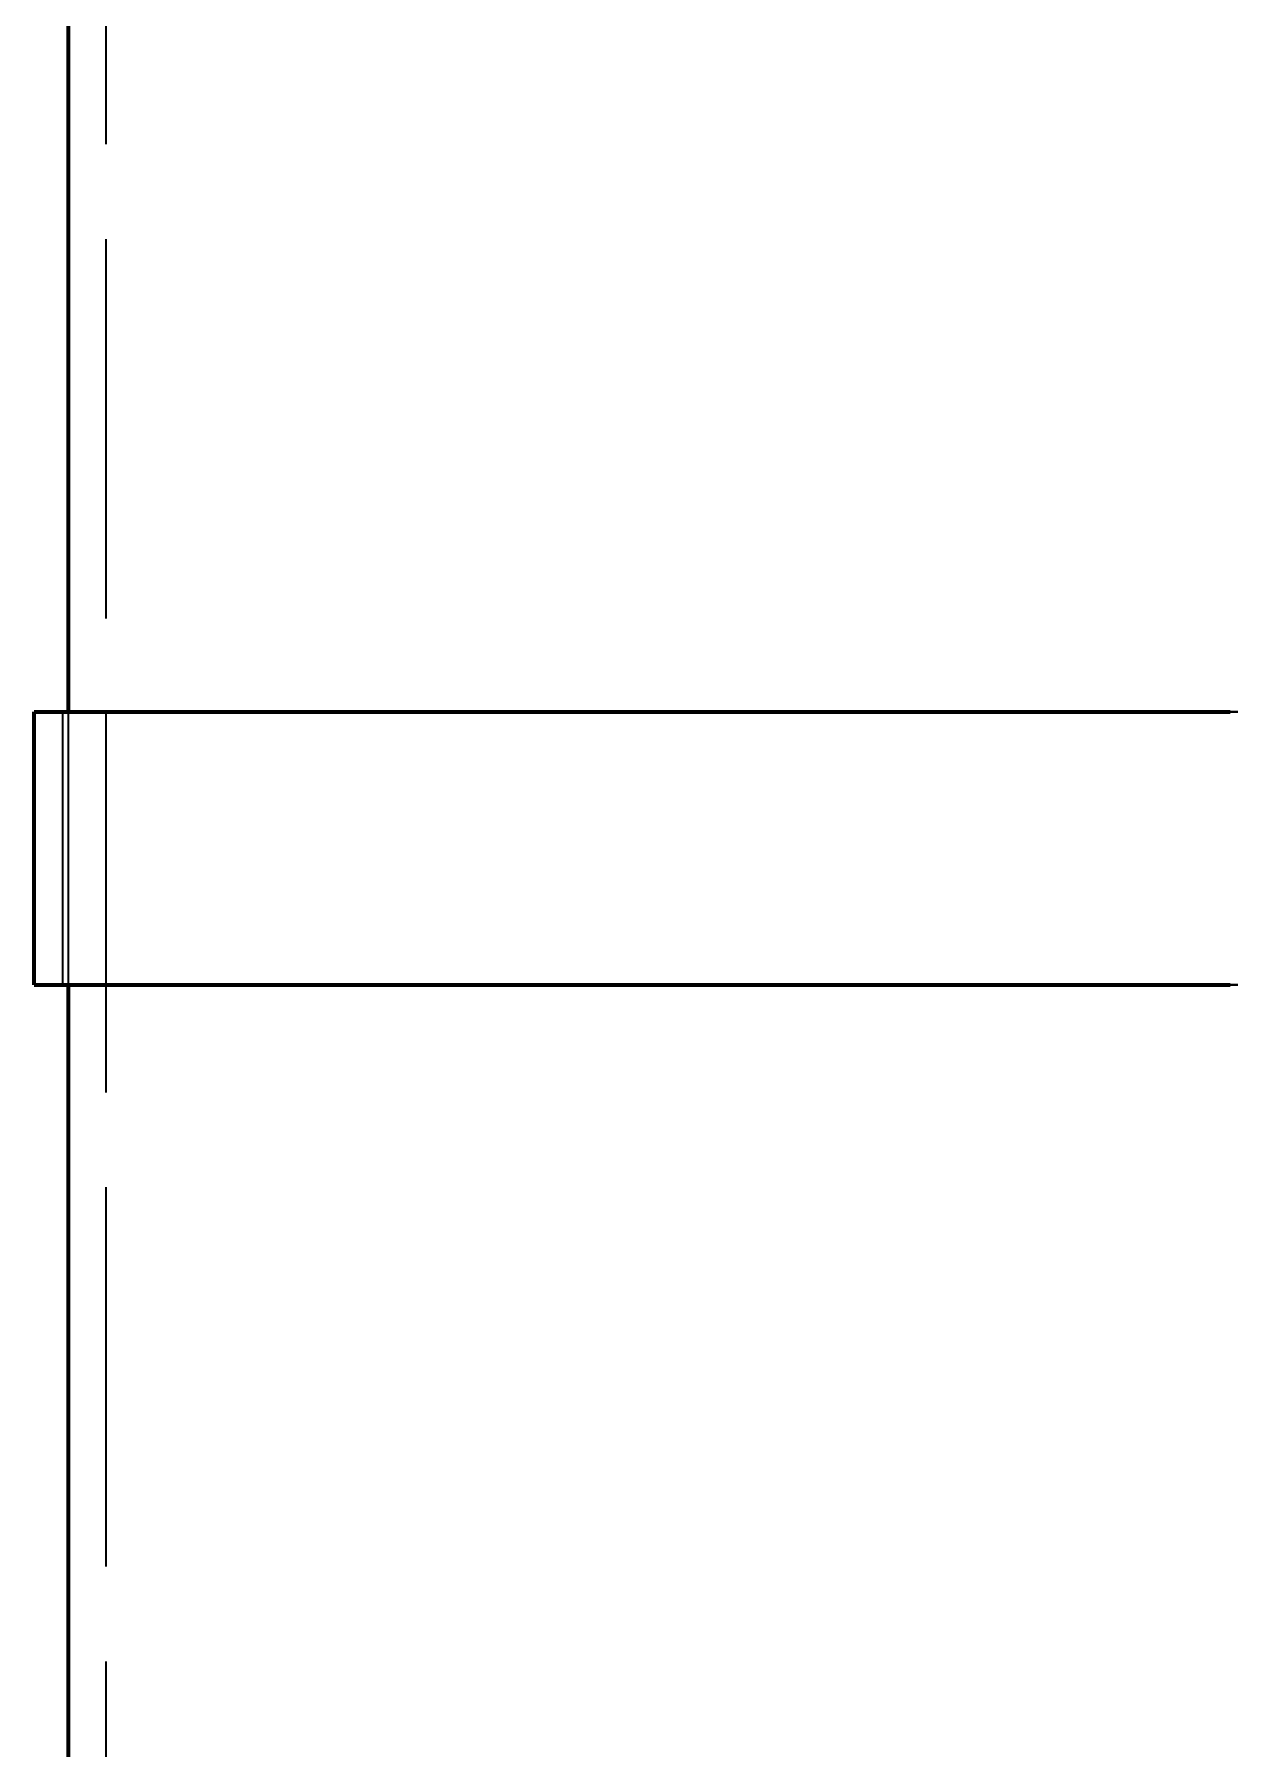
# Model space of a CAD drawing. Header units: millimetres. Extents: x 0 to 2208, y 0 to 420.
# Drawn here: x 170.29 to 182.9, y 139.06 to 157.14 of the extents above; entities that cross this region are included whole.
import ezdxf

# ---------------------------------------------------------------- set-up
doc = ezdxf.new("R2010")
doc.units = ezdxf.units.MM
doc.linetypes.add('IRAM-E-TRAZOS', pattern=[5, 4, -1])
doc.layers.add('01-VISIBLE', color=7, linetype='CONTINUOUS', lineweight=70)
doc.layers.add('02-OCULTA', color=4, linetype='IRAM-E-TRAZOS', lineweight=35)

msp = doc.modelspace()

# ---------------------------------------------------------------- linework, layer by layer
at = {"layer": '01-VISIBLE'}
for p, q in [((170.647, 149.994), (170.647, 172.685)), ((170.287, 147.114), (170.287, 149.994)), ((170.647, 120.979), (170.647, 147.114))]:
    msp.add_line(p, q, dxfattribs=at)
for points in [[(170.287, 149.994), (170.387, 149.994), (170.487, 149.994), (170.587, 149.994), (170.687, 149.994), (170.788, 149.994), (170.888, 149.994), (170.988, 149.994), (171.088, 149.994), (171.188, 149.994), (171.288, 149.994), (171.388, 149.994), (171.488, 149.994), (171.589, 149.994), (171.689, 149.994), (171.789, 149.994), (171.889, 149.994), (171.989, 149.994), (172.089, 149.994), (172.189, 149.994), (172.289, 149.994), (172.39, 149.994), (172.49, 149.994), (172.59, 149.994), (172.69, 149.994), (172.79, 149.994), (172.89, 149.994), (172.99, 149.994), (173.09, 149.994), (173.191, 149.994), (173.291, 149.994), (173.391, 149.994), (173.491, 149.994), (173.591, 149.994), (173.691, 149.994), (173.791, 149.994), (173.891, 149.994), (173.991, 149.994), (174.092, 149.994), (174.192, 149.994), (174.292, 149.994), (174.392, 149.994), (174.492, 149.994), (174.592, 149.994), (174.692, 149.994), (174.792, 149.994), (174.893, 149.994), (174.993, 149.994), (175.093, 149.994), (175.193, 149.994), (175.293, 149.994), (175.393, 149.994), (175.493, 149.994), (175.593, 149.994), (175.694, 149.994), (175.794, 149.994), (175.894, 149.994), (175.994, 149.994), (176.094, 149.994), (176.194, 149.994), (176.294, 149.994), (176.394, 149.994), (176.495, 149.994), (176.595, 149.994), (176.695, 149.994), (176.795, 149.994), (176.895, 149.994), (176.995, 149.994), (177.095, 149.994), (177.195, 149.994), (177.295, 149.994), (177.396, 149.994), (177.496, 149.994), (177.596, 149.994), (177.696, 149.994), (177.796, 149.994), (177.896, 149.994), (177.996, 149.994), (178.096, 149.994), (178.197, 149.994), (178.297, 149.994), (178.397, 149.994), (178.497, 149.994), (178.597, 149.994), (178.697, 149.994), (178.797, 149.994), (178.897, 149.994), (178.998, 149.994), (179.098, 149.994), (179.198, 149.994), (179.298, 149.994), (179.398, 149.994), (179.498, 149.994), (179.598, 149.994), (179.698, 149.994), (179.799, 149.994), (179.899, 149.994), (179.999, 149.994), (180.099, 149.994), (180.199, 149.994), (180.299, 149.994), (180.399, 149.994), (180.499, 149.994), (180.599, 149.994), (180.7, 149.994), (180.8, 149.994), (180.9, 149.994), (181, 149.994), (181.1, 149.994), (181.2, 149.994), (181.3, 149.994), (181.4, 149.994), (181.501, 149.994), (181.601, 149.994), (181.701, 149.994), (181.801, 149.994), (181.901, 149.994), (182.001, 149.994), (182.101, 149.994), (182.201, 149.994), (182.302, 149.994), (182.402, 149.994), (182.502, 149.994), (182.602, 149.994), (182.702, 149.994), (182.802, 149.994), (182.902, 149.994)], [(170.287, 147.114), (170.387, 147.114), (170.487, 147.114), (170.587, 147.114), (170.687, 147.114), (170.788, 147.114), (170.888, 147.114), (170.988, 147.114), (171.088, 147.114), (171.188, 147.114), (171.288, 147.114), (171.388, 147.114), (171.488, 147.114), (171.589, 147.114), (171.689, 147.114), (171.789, 147.114), (171.889, 147.114), (171.989, 147.114), (172.089, 147.114), (172.189, 147.114), (172.289, 147.114), (172.39, 147.114), (172.49, 147.114), (172.59, 147.114), (172.69, 147.114), (172.79, 147.114), (172.89, 147.114), (172.99, 147.114), (173.09, 147.114), (173.191, 147.114), (173.291, 147.114), (173.391, 147.114), (173.491, 147.114), (173.591, 147.114), (173.691, 147.114), (173.791, 147.114), (173.891, 147.114), (173.991, 147.114), (174.092, 147.114), (174.192, 147.114), (174.292, 147.114), (174.392, 147.114), (174.492, 147.114), (174.592, 147.114), (174.692, 147.114), (174.792, 147.114), (174.893, 147.114), (174.993, 147.114), (175.093, 147.114), (175.193, 147.114), (175.293, 147.114), (175.393, 147.114), (175.493, 147.114), (175.593, 147.114), (175.694, 147.114), (175.794, 147.114), (175.894, 147.114), (175.994, 147.114), (176.094, 147.114), (176.194, 147.114), (176.294, 147.114), (176.394, 147.114), (176.495, 147.114), (176.595, 147.114), (176.695, 147.114), (176.795, 147.114), (176.895, 147.114), (176.995, 147.114), (177.095, 147.114), (177.195, 147.114), (177.295, 147.114), (177.396, 147.114), (177.496, 147.114), (177.596, 147.114), (177.696, 147.114), (177.796, 147.114), (177.896, 147.114), (177.996, 147.114), (178.096, 147.114), (178.197, 147.114), (178.297, 147.114), (178.397, 147.114), (178.497, 147.114), (178.597, 147.114), (178.697, 147.114), (178.797, 147.114), (178.897, 147.114), (178.998, 147.114), (179.098, 147.114), (179.198, 147.114), (179.298, 147.114), (179.398, 147.114), (179.498, 147.114), (179.598, 147.114), (179.698, 147.114), (179.799, 147.114), (179.899, 147.114), (179.999, 147.114), (180.099, 147.114), (180.199, 147.114), (180.299, 147.114), (180.399, 147.114), (180.499, 147.114), (180.599, 147.114), (180.7, 147.114), (180.8, 147.114), (180.9, 147.114), (181, 147.114), (181.1, 147.114), (181.2, 147.114), (181.3, 147.114), (181.4, 147.114), (181.501, 147.114), (181.601, 147.114), (181.701, 147.114), (181.801, 147.114), (181.901, 147.114), (182.001, 147.114), (182.101, 147.114), (182.201, 147.114), (182.302, 147.114), (182.402, 147.114), (182.502, 147.114), (182.602, 147.114), (182.702, 147.114), (182.802, 147.114), (182.902, 147.114)]]:
    msp.add_lwpolyline(points, dxfattribs=at)
at = {"layer": '02-OCULTA'}
for p, q in [((171.047, 120.979), (171.047, 217.391)), ((170.587, 147.114), (170.587, 149.994)), ((170.647, 147.114), (170.647, 149.994))]:
    msp.add_line(p, q, dxfattribs=at)
for points in [[(182.994, 149.994), (182.894, 149.994), (182.794, 149.994), (182.694, 149.994), (182.594, 149.994), (182.494, 149.994), (182.394, 149.994), (182.293, 149.994), (182.193, 149.994), (182.093, 149.994), (181.993, 149.994), (181.893, 149.994), (181.793, 149.994), (181.693, 149.994), (181.593, 149.994), (181.493, 149.994), (181.393, 149.994), (181.293, 149.994), (181.193, 149.994), (181.093, 149.994), (180.993, 149.994), (180.893, 149.994), (180.793, 149.994), (180.693, 149.994), (180.593, 149.994), (180.493, 149.994), (180.392, 149.994), (180.292, 149.994), (180.192, 149.994), (180.092, 149.994), (179.992, 149.994), (179.892, 149.994), (179.792, 149.994), (179.692, 149.994), (179.592, 149.994), (179.492, 149.994), (179.392, 149.994), (179.292, 149.994), (179.192, 149.994), (179.092, 149.994), (178.992, 149.994), (178.892, 149.994), (178.792, 149.994), (178.692, 149.994), (178.591, 149.994), (178.491, 149.994), (178.391, 149.994), (178.291, 149.994), (178.191, 149.994), (178.091, 149.994), (177.991, 149.994), (177.891, 149.994), (177.791, 149.994), (177.691, 149.994), (177.591, 149.994), (177.491, 149.994), (177.391, 149.994), (177.291, 149.994), (177.191, 149.994), (177.091, 149.994), (176.991, 149.994), (176.891, 149.994), (176.791, 149.994), (176.69, 149.994), (176.59, 149.994), (176.49, 149.994), (176.39, 149.994), (176.29, 149.994), (176.19, 149.994), (176.09, 149.994), (175.99, 149.994), (175.89, 149.994), (175.79, 149.994), (175.69, 149.994), (175.59, 149.994), (175.49, 149.994), (175.39, 149.994), (175.29, 149.994), (175.19, 149.994), (175.09, 149.994), (174.99, 149.994), (174.889, 149.994), (174.789, 149.994), (174.689, 149.994), (174.589, 149.994), (174.489, 149.994), (174.389, 149.994), (174.289, 149.994), (174.189, 149.994), (174.089, 149.994), (173.989, 149.994), (173.889, 149.994), (173.789, 149.994), (173.689, 149.994), (173.589, 149.994), (173.489, 149.994), (173.389, 149.994), (173.289, 149.994), (173.189, 149.994), (173.089, 149.994), (172.988, 149.994), (172.888, 149.994), (172.788, 149.994), (172.688, 149.994), (172.588, 149.994), (172.488, 149.994), (172.388, 149.994), (172.288, 149.994), (172.188, 149.994), (172.088, 149.994), (171.988, 149.994), (171.888, 149.994), (171.788, 149.994), (171.688, 149.994), (171.588, 149.994), (171.488, 149.994), (171.388, 149.994), (171.288, 149.994), (171.187, 149.994), (171.087, 149.994), (170.987, 149.994), (170.887, 149.994), (170.787, 149.994), (170.687, 149.994), (170.587, 149.994), (170.487, 149.994), (170.387, 149.994), (170.287, 149.994)], [(182.994, 149.994), (182.894, 149.994), (182.794, 149.994), (182.694, 149.994), (182.594, 149.994), (182.494, 149.994), (182.393, 149.994), (182.293, 149.994), (182.193, 149.994), (182.093, 149.994), (181.993, 149.994), (181.893, 149.994), (181.793, 149.994), (181.693, 149.994), (181.593, 149.994), (181.493, 149.994), (181.393, 149.994), (181.293, 149.994), (181.193, 149.994), (181.093, 149.994), (180.993, 149.994), (180.893, 149.994), (180.793, 149.994), (180.693, 149.994), (180.592, 149.994), (180.492, 149.994), (180.392, 149.994), (180.292, 149.994), (180.192, 149.994), (180.092, 149.994), (179.992, 149.994), (179.892, 149.994), (179.792, 149.994), (179.692, 149.994), (179.592, 149.994), (179.492, 149.994), (179.392, 149.994), (179.292, 149.994), (179.192, 149.994), (179.092, 149.994), (178.992, 149.994), (178.892, 149.994), (178.792, 149.994), (178.691, 149.994), (178.591, 149.994), (178.491, 149.994), (178.391, 149.994), (178.291, 149.994), (178.191, 149.994), (178.091, 149.994), (177.991, 149.994), (177.891, 149.994), (177.791, 149.994), (177.691, 149.994), (177.591, 149.994), (177.491, 149.994), (177.391, 149.994), (177.291, 149.994), (177.191, 149.994), (177.091, 149.994), (176.991, 149.994), (176.89, 149.994), (176.79, 149.994), (176.69, 149.994), (176.59, 149.994), (176.49, 149.994), (176.39, 149.994), (176.29, 149.994), (176.19, 149.994), (176.09, 149.994), (175.99, 149.994), (175.89, 149.994), (175.79, 149.994), (175.69, 149.994), (175.59, 149.994), (175.49, 149.994), (175.39, 149.994), (175.29, 149.994), (175.19, 149.994), (175.089, 149.994), (174.989, 149.994), (174.889, 149.994), (174.789, 149.994), (174.689, 149.994), (174.589, 149.994), (174.489, 149.994), (174.389, 149.994), (174.289, 149.994), (174.189, 149.994), (174.089, 149.994), (173.989, 149.994), (173.889, 149.994), (173.789, 149.994), (173.689, 149.994), (173.589, 149.994), (173.489, 149.994), (173.389, 149.994), (173.288, 149.994), (173.188, 149.994), (173.088, 149.994), (172.988, 149.994), (172.888, 149.994), (172.788, 149.994), (172.688, 149.994), (172.588, 149.994), (172.488, 149.994), (172.388, 149.994), (172.288, 149.994), (172.188, 149.994), (172.088, 149.994), (171.988, 149.994), (171.888, 149.994), (171.788, 149.994), (171.688, 149.994), (171.588, 149.994), (171.487, 149.994), (171.387, 149.994), (171.287, 149.994), (171.187, 149.994), (171.087, 149.994), (170.987, 149.994), (170.887, 149.994), (170.787, 149.994), (170.687, 149.994), (170.587, 149.994)], [(170.587, 149.994), (170.687, 149.994), (170.787, 149.994), (170.887, 149.994), (170.987, 149.994), (171.087, 149.994), (171.187, 149.994), (171.287, 149.994), (171.387, 149.994), (171.487, 149.994), (171.588, 149.994), (171.688, 149.994), (171.788, 149.994), (171.888, 149.994), (171.988, 149.994), (172.088, 149.994), (172.188, 149.994), (172.288, 149.994), (172.388, 149.994), (172.488, 149.994), (172.588, 149.994), (172.688, 149.994), (172.788, 149.994), (172.888, 149.994), (172.988, 149.994), (173.088, 149.994), (173.188, 149.994), (173.288, 149.994), (173.389, 149.994), (173.489, 149.994), (173.589, 149.994), (173.689, 149.994), (173.789, 149.994), (173.889, 149.994), (173.989, 149.994), (174.089, 149.994), (174.189, 149.994), (174.289, 149.994), (174.389, 149.994), (174.489, 149.994), (174.589, 149.994), (174.689, 149.994), (174.789, 149.994), (174.889, 149.994), (174.989, 149.994), (175.089, 149.994), (175.19, 149.994), (175.29, 149.994), (175.39, 149.994), (175.49, 149.994), (175.59, 149.994), (175.69, 149.994), (175.79, 149.994), (175.89, 149.994), (175.99, 149.994), (176.09, 149.994), (176.19, 149.994), (176.29, 149.994), (176.39, 149.994), (176.49, 149.994), (176.59, 149.994), (176.69, 149.994), (176.79, 149.994), (176.89, 149.994), (176.991, 149.994), (177.091, 149.994), (177.191, 149.994), (177.291, 149.994), (177.391, 149.994), (177.491, 149.994), (177.591, 149.994), (177.691, 149.994), (177.791, 149.994), (177.891, 149.994), (177.991, 149.994), (178.091, 149.994), (178.191, 149.994), (178.291, 149.994), (178.391, 149.994), (178.491, 149.994), (178.591, 149.994), (178.691, 149.994), (178.792, 149.994), (178.892, 149.994), (178.992, 149.994), (179.092, 149.994), (179.192, 149.994), (179.292, 149.994), (179.392, 149.994), (179.492, 149.994), (179.592, 149.994), (179.692, 149.994), (179.792, 149.994), (179.892, 149.994), (179.992, 149.994), (180.092, 149.994), (180.192, 149.994), (180.292, 149.994), (180.392, 149.994), (180.492, 149.994), (180.592, 149.994), (180.693, 149.994), (180.793, 149.994), (180.893, 149.994), (180.993, 149.994), (181.093, 149.994), (181.193, 149.994), (181.293, 149.994), (181.393, 149.994), (181.493, 149.994), (181.593, 149.994), (181.693, 149.994), (181.793, 149.994), (181.893, 149.994), (181.993, 149.994), (182.093, 149.994), (182.193, 149.994), (182.293, 149.994), (182.393, 149.994), (182.494, 149.994), (182.594, 149.994), (182.694, 149.994), (182.794, 149.994), (182.894, 149.994), (182.994, 149.994)], [(182.994, 147.114), (182.894, 147.114), (182.794, 147.114), (182.694, 147.114), (182.594, 147.114), (182.494, 147.114), (182.394, 147.114), (182.293, 147.114), (182.193, 147.114), (182.093, 147.114), (181.993, 147.114), (181.893, 147.114), (181.793, 147.114), (181.693, 147.114), (181.593, 147.114), (181.493, 147.114), (181.393, 147.114), (181.293, 147.114), (181.193, 147.114), (181.093, 147.114), (180.993, 147.114), (180.893, 147.114), (180.793, 147.114), (180.693, 147.114), (180.593, 147.114), (180.493, 147.114), (180.392, 147.114), (180.292, 147.114), (180.192, 147.114), (180.092, 147.114), (179.992, 147.114), (179.892, 147.114), (179.792, 147.114), (179.692, 147.114), (179.592, 147.114), (179.492, 147.114), (179.392, 147.114), (179.292, 147.114), (179.192, 147.114), (179.092, 147.114), (178.992, 147.114), (178.892, 147.114), (178.792, 147.114), (178.692, 147.114), (178.591, 147.114), (178.491, 147.114), (178.391, 147.114), (178.291, 147.114), (178.191, 147.114), (178.091, 147.114), (177.991, 147.114), (177.891, 147.114), (177.791, 147.114), (177.691, 147.114), (177.591, 147.114), (177.491, 147.114), (177.391, 147.114), (177.291, 147.114), (177.191, 147.114), (177.091, 147.114), (176.991, 147.114), (176.891, 147.114), (176.791, 147.114), (176.69, 147.114), (176.59, 147.114), (176.49, 147.114), (176.39, 147.114), (176.29, 147.114), (176.19, 147.114), (176.09, 147.114), (175.99, 147.114), (175.89, 147.114), (175.79, 147.114), (175.69, 147.114), (175.59, 147.114), (175.49, 147.114), (175.39, 147.114), (175.29, 147.114), (175.19, 147.114), (175.09, 147.114), (174.99, 147.114), (174.889, 147.114), (174.789, 147.114), (174.689, 147.114), (174.589, 147.114), (174.489, 147.114), (174.389, 147.114), (174.289, 147.114), (174.189, 147.114), (174.089, 147.114), (173.989, 147.114), (173.889, 147.114), (173.789, 147.114), (173.689, 147.114), (173.589, 147.114), (173.489, 147.114), (173.389, 147.114), (173.289, 147.114), (173.189, 147.114), (173.089, 147.114), (172.988, 147.114), (172.888, 147.114), (172.788, 147.114), (172.688, 147.114), (172.588, 147.114), (172.488, 147.114), (172.388, 147.114), (172.288, 147.114), (172.188, 147.114), (172.088, 147.114), (171.988, 147.114), (171.888, 147.114), (171.788, 147.114), (171.688, 147.114), (171.588, 147.114), (171.488, 147.114), (171.388, 147.114), (171.288, 147.114), (171.187, 147.114), (171.087, 147.114), (170.987, 147.114), (170.887, 147.114), (170.787, 147.114), (170.687, 147.114), (170.587, 147.114), (170.487, 147.114), (170.387, 147.114), (170.287, 147.114)], [(182.994, 147.114), (182.894, 147.114), (182.794, 147.114), (182.694, 147.114), (182.594, 147.114), (182.494, 147.114), (182.393, 147.114), (182.293, 147.114), (182.193, 147.114), (182.093, 147.114), (181.993, 147.114), (181.893, 147.114), (181.793, 147.114), (181.693, 147.114), (181.593, 147.114), (181.493, 147.114), (181.393, 147.114), (181.293, 147.114), (181.193, 147.114), (181.093, 147.114), (180.993, 147.114), (180.893, 147.114), (180.793, 147.114), (180.693, 147.114), (180.592, 147.114), (180.492, 147.114), (180.392, 147.114), (180.292, 147.114), (180.192, 147.114), (180.092, 147.114), (179.992, 147.114), (179.892, 147.114), (179.792, 147.114), (179.692, 147.114), (179.592, 147.114), (179.492, 147.114), (179.392, 147.114), (179.292, 147.114), (179.192, 147.114), (179.092, 147.114), (178.992, 147.114), (178.892, 147.114), (178.792, 147.114), (178.691, 147.114), (178.591, 147.114), (178.491, 147.114), (178.391, 147.114), (178.291, 147.114), (178.191, 147.114), (178.091, 147.114), (177.991, 147.114), (177.891, 147.114), (177.791, 147.114), (177.691, 147.114), (177.591, 147.114), (177.491, 147.114), (177.391, 147.114), (177.291, 147.114), (177.191, 147.114), (177.091, 147.114), (176.991, 147.114), (176.89, 147.114), (176.79, 147.114), (176.69, 147.114), (176.59, 147.114), (176.49, 147.114), (176.39, 147.114), (176.29, 147.114), (176.19, 147.114), (176.09, 147.114), (175.99, 147.114), (175.89, 147.114), (175.79, 147.114), (175.69, 147.114), (175.59, 147.114), (175.49, 147.114), (175.39, 147.114), (175.29, 147.114), (175.19, 147.114), (175.089, 147.114), (174.989, 147.114), (174.889, 147.114), (174.789, 147.114), (174.689, 147.114), (174.589, 147.114), (174.489, 147.114), (174.389, 147.114), (174.289, 147.114), (174.189, 147.114), (174.089, 147.114), (173.989, 147.114), (173.889, 147.114), (173.789, 147.114), (173.689, 147.114), (173.589, 147.114), (173.489, 147.114), (173.389, 147.114), (173.288, 147.114), (173.188, 147.114), (173.088, 147.114), (172.988, 147.114), (172.888, 147.114), (172.788, 147.114), (172.688, 147.114), (172.588, 147.114), (172.488, 147.114), (172.388, 147.114), (172.288, 147.114), (172.188, 147.114), (172.088, 147.114), (171.988, 147.114), (171.888, 147.114), (171.788, 147.114), (171.688, 147.114), (171.588, 147.114), (171.487, 147.114), (171.387, 147.114), (171.287, 147.114), (171.187, 147.114), (171.087, 147.114), (170.987, 147.114), (170.887, 147.114), (170.787, 147.114), (170.687, 147.114), (170.587, 147.114)], [(170.587, 147.114), (170.687, 147.114), (170.787, 147.114), (170.887, 147.114), (170.987, 147.114), (171.087, 147.114), (171.187, 147.114), (171.287, 147.114), (171.387, 147.114), (171.487, 147.114), (171.588, 147.114), (171.688, 147.114), (171.788, 147.114), (171.888, 147.114), (171.988, 147.114), (172.088, 147.114), (172.188, 147.114), (172.288, 147.114), (172.388, 147.114), (172.488, 147.114), (172.588, 147.114), (172.688, 147.114), (172.788, 147.114), (172.888, 147.114), (172.988, 147.114), (173.088, 147.114), (173.188, 147.114), (173.288, 147.114), (173.389, 147.114), (173.489, 147.114), (173.589, 147.114), (173.689, 147.114), (173.789, 147.114), (173.889, 147.114), (173.989, 147.114), (174.089, 147.114), (174.189, 147.114), (174.289, 147.114), (174.389, 147.114), (174.489, 147.114), (174.589, 147.114), (174.689, 147.114), (174.789, 147.114), (174.889, 147.114), (174.989, 147.114), (175.089, 147.114), (175.19, 147.114), (175.29, 147.114), (175.39, 147.114), (175.49, 147.114), (175.59, 147.114), (175.69, 147.114), (175.79, 147.114), (175.89, 147.114), (175.99, 147.114), (176.09, 147.114), (176.19, 147.114), (176.29, 147.114), (176.39, 147.114), (176.49, 147.114), (176.59, 147.114), (176.69, 147.114), (176.79, 147.114), (176.89, 147.114), (176.991, 147.114), (177.091, 147.114), (177.191, 147.114), (177.291, 147.114), (177.391, 147.114), (177.491, 147.114), (177.591, 147.114), (177.691, 147.114), (177.791, 147.114), (177.891, 147.114), (177.991, 147.114), (178.091, 147.114), (178.191, 147.114), (178.291, 147.114), (178.391, 147.114), (178.491, 147.114), (178.591, 147.114), (178.691, 147.114), (178.792, 147.114), (178.892, 147.114), (178.992, 147.114), (179.092, 147.114), (179.192, 147.114), (179.292, 147.114), (179.392, 147.114), (179.492, 147.114), (179.592, 147.114), (179.692, 147.114), (179.792, 147.114), (179.892, 147.114), (179.992, 147.114), (180.092, 147.114), (180.192, 147.114), (180.292, 147.114), (180.392, 147.114), (180.492, 147.114), (180.592, 147.114), (180.693, 147.114), (180.793, 147.114), (180.893, 147.114), (180.993, 147.114), (181.093, 147.114), (181.193, 147.114), (181.293, 147.114), (181.393, 147.114), (181.493, 147.114), (181.593, 147.114), (181.693, 147.114), (181.793, 147.114), (181.893, 147.114), (181.993, 147.114), (182.093, 147.114), (182.193, 147.114), (182.293, 147.114), (182.393, 147.114), (182.494, 147.114), (182.594, 147.114), (182.694, 147.114), (182.794, 147.114), (182.894, 147.114), (182.994, 147.114)]]:
    msp.add_lwpolyline(points, dxfattribs=at)

doc.saveas('drawing.dxf')
